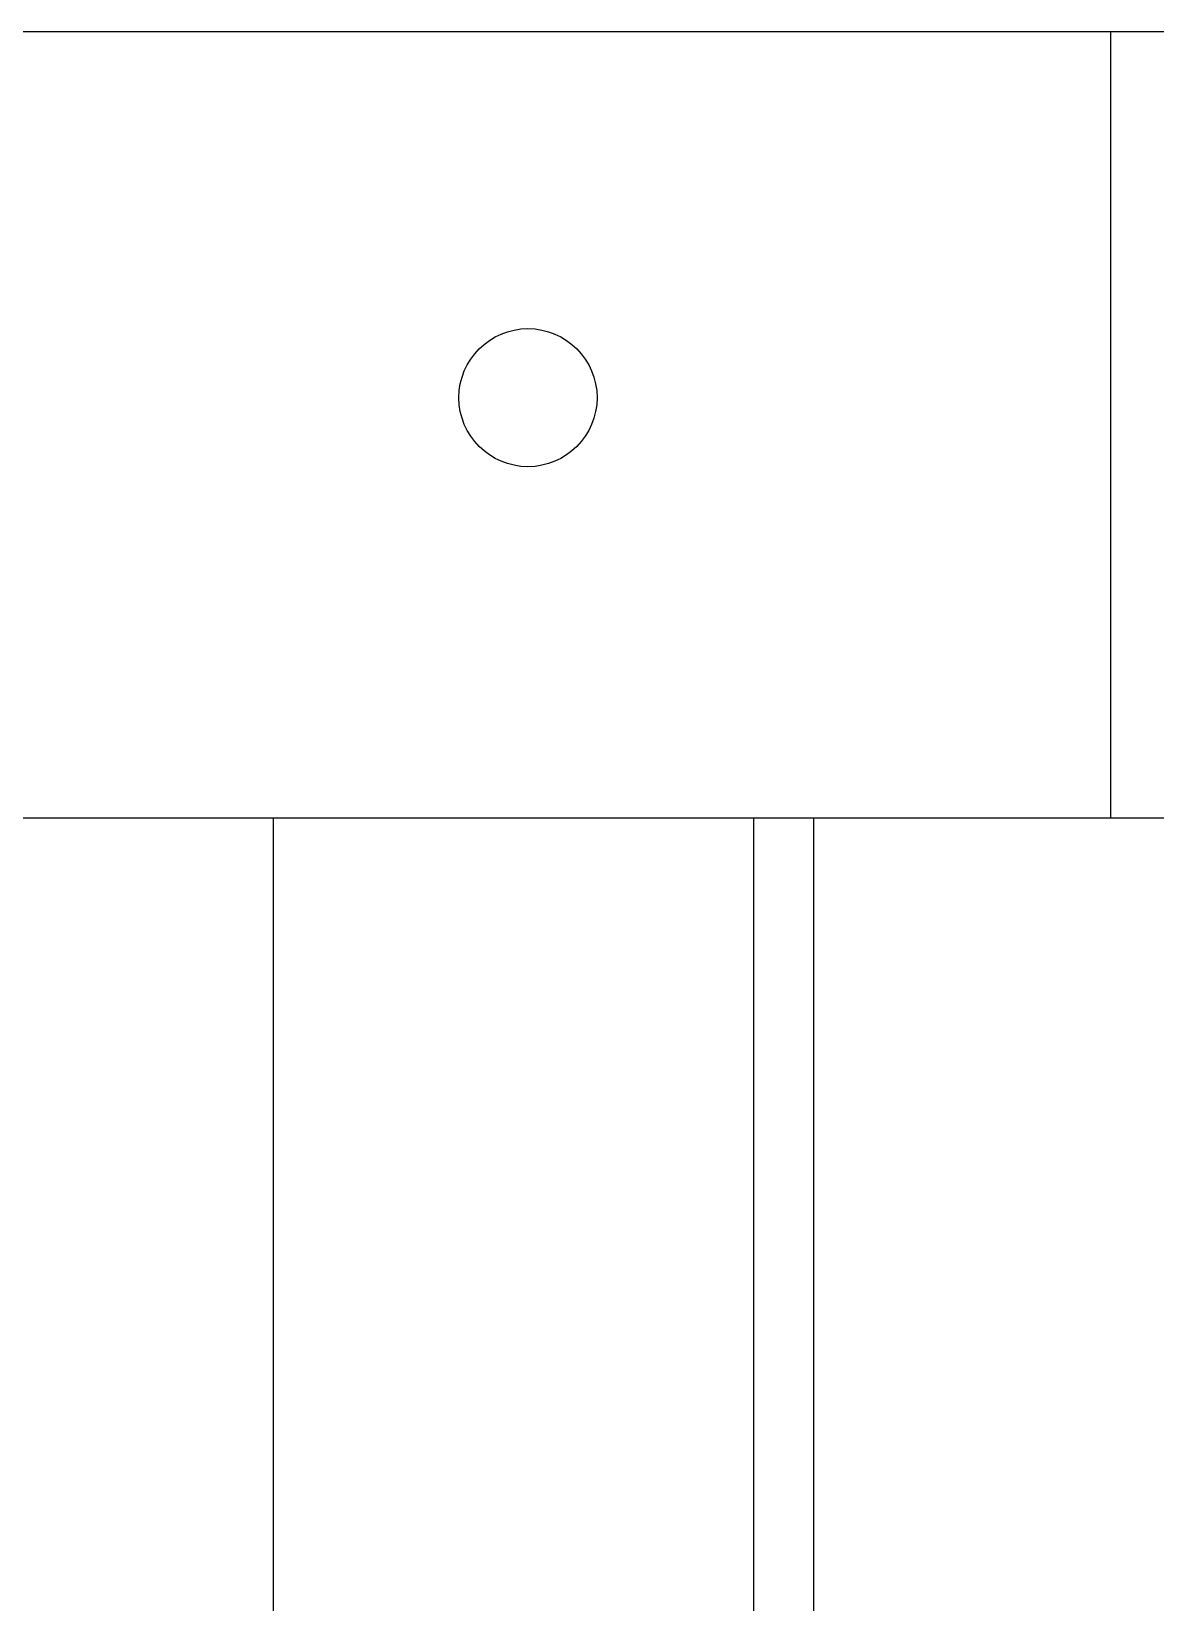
# Model space of a CAD drawing. Extents: x 33214 to 95067, y 8279 to 51908.
# Drawn here: x 44221.1 to 44408.2, y 21566.3 to 21828 of the extents above; entities that cross this region are included whole.
import ezdxf

# ---------------------------------------------------------------- set-up
doc = ezdxf.new("R2010")
doc.units = 0
doc.header["$LTSCALE"] = 300
doc.header["$MEASUREMENT"] = 0
doc.linetypes.add('DASHED', pattern=[0.75, 0.5, -0.25])
doc.linetypes.add('SNT-025', pattern=[0.74, 0.4, -0.17, 0, -0.17])
for name, color, linetype in [('GENERATORSETT', 1, 'CONTINUOUS'), ('S0CO2', 2, 'CONTINUOUS'), ('S0CO3', 3, 'CONTINUOUS')]:
    doc.layers.add(name, color=color, linetype=linetype)

# ---------------------------------------------------------------- blocks, each defined once
blk = doc.blocks.new('GENERATOR-CENTER')
at = {"layer": 'GENERATORSETT'}
for p, q in [((-1092, -314), (-272, -314)), ((-827, -314), (-827, -445)), ((-1085.25, -445), (-282.75, -445))]:
    blk.add_line(p, q, dxfattribs=at)
blk.add_circle((-924, -375), 11.5, dxfattribs=at)
blk = doc.blocks.new('motorfundament')
at = {"layer": 'S0CO3', "linetype": 'Continuous'}
for p, q in [((3958.74, -445), (3958.74, -660)), ((4048.74, -445), (4048.74, -660))]:
    blk.add_line(p, q, dxfattribs=at)
at = {"layer": 'S0CO3', "linetype": 'DASHED'}
blk.add_line((4038.74, -445), (4038.74, -660), dxfattribs=at)

msp = doc.modelspace()

# ---------------------------------------------------------------- block references
at = {"layer": 'GENERATORSETT', "linetype": 'SNT-025'}
msp.add_blockref('GENERATOR-CENTER', (45227.74, 22141.98), dxfattribs=at)
at = {"layer": 'S0CO2', "color": 6}
msp.add_blockref('motorfundament', (40302.55, 22141.98), dxfattribs=at)

doc.saveas('drawing.dxf')
